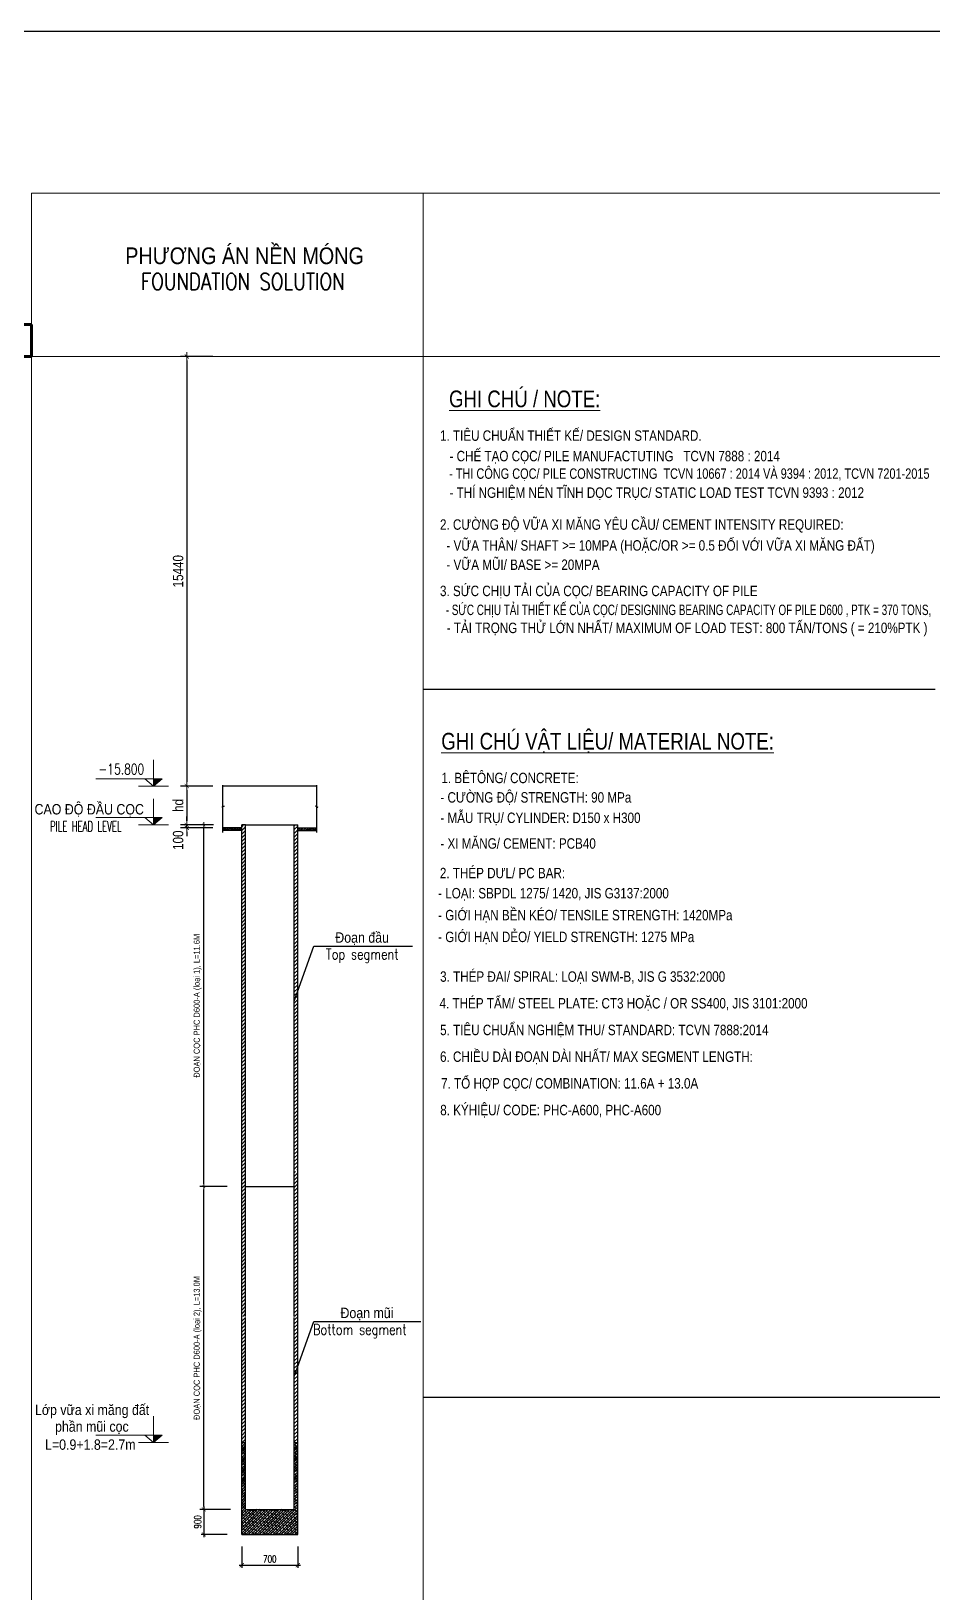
# Model space of a CAD drawing. Header units: millimetres. Extents: x -2123450 to -961021, y -260876 to 649159.
# Drawn here: x -1499377 to -1466968, y -104146 to -48019 of the extents above; entities that cross this region are included whole.
import ezdxf
from ezdxf.enums import TextEntityAlignment as Align

# ---------------------------------------------------------------- set-up
doc = ezdxf.new("R2010")
doc.units = ezdxf.units.MM
doc.header["$LTSCALE"] = 1000
doc.header["$MEASUREMENT"] = 0
doc.header["$PDMODE"] = 66
doc.layers.get('0').update_dxf_attribs({"linetype": 'CONTINUOUS'})
doc.layers.get('DEFPOINTS').update_dxf_attribs({"linetype": 'CONTINUOUS'})
doc.layers.add('dim', color=7, linetype='CONTINUOUS')
doc.layers.add('TEXT', color=7, linetype='CONTINUOUS')
for name, color, linetype, lineweight in [('NDC_S_CONTINUOUS', 3, 'CONTINUOUS', 20), ('NDC_S_DIM', 1, 'CONTINUOUS', 9), ('NDC_S_ENG TEXT', 2, 'CONTINUOUS', 9), ('NDC_S_FOUNDATION NAME', 7, 'CONTINUOUS', 20), ('NDC_S_HATCH MATERIAL', 8, 'CONTINUOUS', 13), ('NDC_S_LEADER', 1, 'CONTINUOUS', 9), ('NDC_S_LEVEL', 3, 'CONTINUOUS', 20), ('NDC_S_LEVEL TEXT', 7, 'CONTINUOUS', 20), ('NDC_S_REBAR SECTION', 6, 'CONTINUOUS', 25), ('NDC_S_VN TEXT', 7, 'CONTINUOUS', 9)]:
    doc.layers.add(name, color=color, linetype=linetype, lineweight=lineweight)
doc.styles.add('NDC_ARIAL', font='arial.ttf', dxfattribs={"width": 0.8})
doc.styles.add('NDC_ROMANS', font='romans.shx', dxfattribs={"width": 0.8, "bigfont": 'vns.shx'})
doc.styles.add('ROMANS', font='romans', dxfattribs={"width": 0.75, "bigfont": 'vns'})
doc.styles.get("Standard").update_dxf_attribs({"font": 'romans.shx', "bigfont": 'vns.shx'})
doc.dimstyles.new('Copy of NDC_1-100', dxfattribs={"dimscale": 100, "dimtxt": 2.2, "dimasz": 1, "dimexe": 1.5, "dimexo": 0, "dimgap": 0.8, "dimtad": 1, "dimdec": 0, "dimlfac": 1.5, "dimdsep": 46, "dimtxsty": 'NDC_ARIAL', "dimblk": 'DIMMARK', "dimcen": 49999.938995, "dimdle": 1.5, "dimclrd": 1, "dimclre": 1, "dimclrt": 3, "dimadec": 0, "dimazin": 0, "dimtfac": 1, "dimtdec": 0, "dimtix": 1, "dimtmove": 2, "dimatfit": 3, "dimfxl": 1, "dimarcsym": 0})
doc.dimstyles.new('DIM100', dxfattribs={"dimscale": 100, "dimtxt": 2.5, "dimasz": 1.5, "dimexe": 1, "dimexo": 0, "dimgap": 1, "dimtad": 1, "dimdec": 0, "dimzin": 0, "dimdsep": 46, "dimtxsty": 'ROMANS', "dimblk": 'ARCHTICK', "dimcen": 0, "dimdle": 1, "dimclrd": 1, "dimclre": 1, "dimclrt": 2, "dimadec": 0, "dimazin": 0, "dimtfac": 1, "dimtdec": 0, "dimtix": 1, "dimtofl": 0, "dimtmove": 2, "dimatfit": 3, "dimldrblk": 'ARCHTICK', "dimfxl": 40, "dimtolj": 1, "dimtzin": 0, "dimarcsym": 0})
doc.dimstyles.new('NDC_1-100', dxfattribs={"dimscale": 100, "dimtxt": 2.2, "dimasz": 1, "dimexe": 1.5, "dimexo": 2, "dimgap": 0.8, "dimtad": 1, "dimdec": 0, "dimdsep": 46, "dimtxsty": 'NDC_ARIAL', "dimblk": 'DIMMARK', "dimcen": 49999.938995, "dimdle": 1.5, "dimclrd": 1, "dimclre": 1, "dimclrt": 3, "dimadec": 0, "dimazin": 0, "dimtfac": 1, "dimtdec": 0, "dimtix": 1, "dimtmove": 2, "dimatfit": 3, "dimfxl": 1, "dimarcsym": 0})
doc.dimstyles.new('NDC_1-150', dxfattribs={"dimscale": 150, "dimtxt": 2.5, "dimasz": 1, "dimexe": 1.5, "dimexo": 0, "dimgap": 0.8, "dimtad": 1, "dimdec": 0, "dimdsep": 46, "dimtxsty": 'NDC_ARIAL', "dimblk": 'DIMMARK', "dimcen": 49999.938995, "dimdle": 1.5, "dimclrd": 1, "dimclre": 1, "dimclrt": 3, "dimadec": 0, "dimazin": 0, "dimtfac": 1, "dimtdec": 0, "dimtix": 1, "dimtmove": 2, "dimatfit": 3, "dimfxl": 1, "dimarcsym": 0})
pattern_1 = [(45, (-1681241.78, -312321.38), (-66.29126, 66.29126), [])]
pattern_2 = [(50, (0, -218307.775), (35.86300913, -3.13760675), [3.75, -41.25]), (355, (0, -218307.775), (-6.9375667, 37.6096067), [3, -33]), (100.4514445, (2.99, -218308.037), (28.9254423, 34.47199955), [3.1870096, -35.0571056]), (46.1842, (0, -218297.775), (53.3620665, -8.275964), [5.625, -61.875]), (96.6356355, (4.447, -218298.465), (46.7330973, 48.70593), [4.7805171, -52.585688]), (351.184164, (0, -218297.775), (46.7330973, 48.70593), [4.5, -49.5]), (21, (5, -218300.275), (29.8453526, -20.13094453), [3.75, -41.25]), (326, (5, -218300.275), (12.1657666, 36.25750225), [3, -33]), (71.4514447, (7.487, -218301.953), (42.0111188, 16.12655764), [3.1870095, -35.0571056]), (37.5, (0, -218307.775), (0.60799277, 16.64469269), [0, -32.6, 0, -33.5, 0, -33.125]), (7.5, (0, -218307.775), (13.15347687, 19.7205856), [0, -19.1, 0, -31.85, 0, -12.625]), (327.5, (-11.15, -218307.775), (26.69112181, -1.12774359), [0, -12.5, 0, -39, 0, -51.75]), (317.5, (-16.15, -218307.775), (29.15930847, 5.0052491), [0, -16.25, 0, -25.9, 0, -36.75])]

# ---------------------------------------------------------------- blocks, each defined once
blk = doc.blocks.new('TRỤ DC HK4-B3')
at = {"layer": 'NDC_S_CONTINUOUS', "lineweight": 100}
blk.add_lwpolyline([(21936, -4721), (16392, -4721), (16392, -5871), (21936, -5871)], close=True, dxfattribs=at)
blk = doc.blocks.new('COT CAO DO')
at = {"layer": 'NDC_S_LEVEL'}
h = blk.add_hatch(color=256, dxfattribs=at)
h.dxf.hatch_style = 1
h.paths.add_polyline_path([(48207, 284502), (48521, 284502), (48207, 284239)])
for p, q in [((48207, 284239), (48207, 285183)), ((48521, 284502), (46132, 284502)), ((48745, 284239), (47669, 284239)), ((47893, 284502), (48207, 284239)), ((48521, 284502), (48207, 284239))]:
    blk.add_line(p, q, dxfattribs=at)
blk = doc.blocks.new('DIMMARK')
at = {"layer": 'NDC_S_DIM', "color": 1}
blk.add_line((-1.5, 0), (1, 0), dxfattribs=at)
at = {"layer": 'NDC_S_DIM', "color": 2, "const_width": 0.15}
blk.add_lwpolyline([(-0.5, -0.5), (0.5, 0.5)], dxfattribs=at)
blk = doc.blocks.new('*D1167')
at = {"layer": 'DEFPOINTS', "color": 0, "transparency": 16777216}
for p in [(-1492850, -59708), (-1493783, -75148), (-1492850, -75148)]:
    blk.add_point(p, dxfattribs=at)
at = {"layer": 'NDC_S_DIM', "color": 1, "lineweight": -2, "transparency": 16777216}
for p, q in [((-1492850, -59708), (-1494008, -59708)), ((-1493783, -59858), (-1493783, -74998)), ((-1492850, -75148), (-1494008, -75148))]:
    blk.add_line(p, q, dxfattribs=at)
at = {"layer": 'NDC_S_DIM', "color": 1, "lineweight": -2, "transparency": 16777216, "xscale": 150, "yscale": 150, "zscale": 150}
for p, rotation in [((-1493783, -59708), 90), ((-1493783, -75148), 270)]:
    blk.add_blockref('DIMMARK', p, dxfattribs=dict(at, rotation=rotation))
at = {"layer": 'NDC_S_DIM', "color": 3, "transparency": 16777216, "insert": (-1494095, -67428), "char_height": 375, "attachment_point": 5, "rotation": 90, "style": 'NDC_ARIAL'}
blk.add_mtext('15440', dxfattribs=at)
blk = doc.blocks.new('*D1168')
at = {"layer": 'DEFPOINTS', "color": 0, "transparency": 16777216}
for p in [(-1492850, -75148), (-1493783, -76548), (-1492850, -76548)]:
    blk.add_point(p, dxfattribs=at)
at = {"layer": 'NDC_S_DIM', "color": 1, "lineweight": -2, "transparency": 16777216}
for p, q in [((-1492850, -75148), (-1494008, -75148)), ((-1493783, -75298), (-1493783, -76398)), ((-1492850, -76548), (-1494008, -76548))]:
    blk.add_line(p, q, dxfattribs=at)
at = {"layer": 'NDC_S_DIM', "color": 1, "lineweight": -2, "transparency": 16777216, "xscale": 150, "yscale": 150, "zscale": 150}
for p, rotation in [((-1493783, -75148), 90), ((-1493783, -76548), 270)]:
    blk.add_blockref('DIMMARK', p, dxfattribs=dict(at, rotation=rotation))
at = {"layer": 'NDC_S_DIM', "color": 3, "transparency": 16777216, "insert": (-1494094, -75848), "char_height": 375, "attachment_point": 5, "rotation": 90, "style": 'NDC_ARIAL'}
blk.add_mtext('hd', dxfattribs=at)
blk = doc.blocks.new('*D1169')
at = {"layer": 'DEFPOINTS', "color": 0, "transparency": 16777216}
for p in [(-1493783, -76548), (-1492850, -76548), (-1492850, -76648)]:
    blk.add_point(p, dxfattribs=at)
at = {"layer": 'NDC_S_DIM', "color": 1, "lineweight": -2, "transparency": 16777216}
for p, q in [((-1493783, -76398), (-1493783, -76248)), ((-1492850, -76548), (-1494008, -76548)), ((-1492850, -76648), (-1494008, -76648)), ((-1493783, -76648), (-1493783, -76548)), ((-1493783, -76798), (-1493783, -76948))]:
    blk.add_line(p, q, dxfattribs=at)
at = {"layer": 'NDC_S_DIM', "color": 1, "lineweight": -2, "transparency": 16777216, "xscale": 150, "yscale": 150, "zscale": 150}
for p, rotation in [((-1493783, -76548), 270), ((-1493783, -76648), 90)]:
    blk.add_blockref('DIMMARK', p, dxfattribs=dict(at, rotation=rotation))
at = {"layer": 'NDC_S_DIM', "color": 3, "transparency": 16777216, "insert": (-1494095, -77097), "char_height": 375, "attachment_point": 5, "rotation": 90, "style": 'NDC_ARIAL'}
blk.add_mtext('100', dxfattribs=at)
blk = doc.blocks.new('*D1170')
at = {"layer": 'DEFPOINTS', "color": 0, "transparency": 16777216}
for p in [(-1493169, -76548), (-1492828, -76548), (-1492828, -89548)]:
    blk.add_point(p, dxfattribs=at)
at = {"layer": 'dim', "color": 1, "lineweight": -2, "transparency": 16777216}
for p, q in [((-1492828, -76548), (-1493319, -76548)), ((-1493169, -89448), (-1493169, -76648)), ((-1492828, -89548), (-1493319, -89548))]:
    blk.add_line(p, q, dxfattribs=at)
at = {"layer": 'dim', "color": 1, "lineweight": -2, "transparency": 16777216, "xscale": 100, "yscale": 100, "zscale": 100}
for p, rotation in [((-1493169, -76548), 90), ((-1493169, -89548), 270)]:
    blk.add_blockref('DIMMARK', p, dxfattribs=dict(at, rotation=rotation))
at = {"layer": 'dim', "color": 3, "transparency": 16777216, "insert": (-1493394, -83048), "char_height": 220, "attachment_point": 5, "rotation": 90, "style": 'NDC_ARIAL'}
blk.add_mtext('ĐOẠN CỌC PHC D600-A (loại 1), L=11.6M', dxfattribs=at)
blk = doc.blocks.new('*D1171')
at = {"layer": 'DEFPOINTS', "color": 0, "transparency": 16777216}
for p in [(-1493169, -89548), (-1492336, -89548), (-1492211, -101148)]:
    blk.add_point(p, dxfattribs=at)
at = {"layer": 'dim', "color": 1, "lineweight": -2, "transparency": 16777216}
for p, q in [((-1492336, -89548), (-1493319, -89548)), ((-1493169, -101048), (-1493169, -89648)), ((-1492211, -101148), (-1493319, -101148))]:
    blk.add_line(p, q, dxfattribs=at)
at = {"layer": 'dim', "color": 1, "lineweight": -2, "transparency": 16777216, "xscale": 100, "yscale": 100, "zscale": 100}
for p, rotation in [((-1493169, -89548), 90), ((-1493169, -101148), 270)]:
    blk.add_blockref('DIMMARK', p, dxfattribs=dict(at, rotation=rotation))
at = {"layer": 'dim', "color": 3, "transparency": 16777216, "insert": (-1493394, -95348), "char_height": 220, "attachment_point": 5, "rotation": 90, "style": 'NDC_ARIAL'}
blk.add_mtext('ĐOẠN CỌC PHC D600-A (loại 2), L=13.0M', dxfattribs=at)
blk = doc.blocks.new('_ArchTick')
at = {"color": 0, "linetype": 'ByBlock', "lineweight": 0, "const_width": 0.15}
blk.add_lwpolyline([(-0.5, -0.5), (0.5, 0.5)], dxfattribs=at)
blk = doc.blocks.new('*D1172')
at = {"color": 1, "lineweight": -2, "transparency": 16777216}
for p, q in [((-1492336, -101148), (-1493269, -101148)), ((-1493169, -101048), (-1493169, -102148)), ((-1492336, -102048), (-1493269, -102048))]:
    blk.add_line(p, q, dxfattribs=at)
at = {"layer": 'DEFPOINTS', "color": 0, "transparency": 16777216}
for p in [(-1492336, -101148), (-1493169, -102048), (-1492336, -102048)]:
    blk.add_point(p, dxfattribs=at)
at = {"color": 1, "lineweight": -2, "transparency": 16777216, "xscale": 150, "yscale": 150, "zscale": 150}
for p, rotation in [((-1493169, -101148), 90), ((-1493169, -102048), 270)]:
    blk.add_blockref('_ArchTick', p, dxfattribs=dict(at, rotation=rotation))
at = {"color": 2, "transparency": 16777216, "insert": (-1493394, -101598), "char_height": 250, "attachment_point": 5, "rotation": 90, "style": 'ROMANS'}
blk.add_mtext('\\A1;900', dxfattribs=at)
blk = doc.blocks.new('*D1177')
at = {"color": 1, "lineweight": -2, "transparency": 16777216}
for p, q in [((-1491807, -102478), (-1491807, -103255)), ((-1489795, -102478), (-1489795, -103255)), ((-1491907, -103155), (-1489695, -103155))]:
    blk.add_line(p, q, dxfattribs=at)
at = {"layer": 'DEFPOINTS', "color": 0, "transparency": 16777216}
for p in [(-1491807, -102478), (-1489795, -102478), (-1489795, -103155)]:
    blk.add_point(p, dxfattribs=at)
at = {"color": 1, "lineweight": -2, "transparency": 16777216, "xscale": 150, "yscale": 150, "zscale": 150, "rotation": 180}
blk.add_blockref('_ArchTick', (-1491807, -103155), dxfattribs=at)
at = {"color": 1, "lineweight": -2, "transparency": 16777216, "xscale": 150, "yscale": 150, "zscale": 150}
blk.add_blockref('_ArchTick', (-1489795, -103155), dxfattribs=at)
at = {"color": 2, "transparency": 16777216, "insert": (-1490801, -102930), "char_height": 250, "attachment_point": 5, "style": 'ROMANS'}
blk.add_mtext('\\A1;700', dxfattribs=at)

msp = doc.modelspace()

# ---------------------------------------------------------------- hatches: boundary and pattern name
h = msp.add_hatch()
h.set_pattern_fill('ANSI31', color=256, scale=750, style=0)
h.set_pattern_definition(pattern_1)
h.paths.add_polyline_path([(-1489794.93, -88969.99), (-1489817.57, -88969.99, -1), (-1489899.52, -88969.99, -1), (-1489817.57, -88969.99), (-1489794.93, -88969.99), (-1489794.93, -85253.2), (-1489919.93, -85253.2), (-1489919.93, -94211.38), (-1489794.93, -94211.38)])
h.paths.add_polyline_path([(-1491669.93, -85253.2), (-1491794.93, -85253.2), (-1491794.93, -94211.38), (-1491669.93, -94211.38)])
h.paths.add_polyline_path([(-1505851.65, -97150.71), (-1505851.65, -91750.05), (-1506391.82, -91750.05), (-1506391.82, -97150.71)], flags=9)
h.paths.add_polyline_path([(-1505784.93, -99865.34), (-1505784.93, -98783), (-1506403.15, -98783), (-1506403.15, -99865.34)], flags=9)
h.paths.add_polyline_path([(-1505784.93, -99865.34), (-1505784.93, -98783), (-1506403.15, -98783), (-1506403.15, -99865.34)], flags=9)
h.paths.add_polyline_path([(-1505851.65, -89150.71), (-1505851.65, -83750.05), (-1506391.82, -83750.05), (-1506391.82, -89150.71)], flags=9)
h.paths.add_polyline_path([(-1505851.65, -81650.71), (-1505851.65, -76250.05), (-1506391.82, -76250.05), (-1506391.82, -81650.71)], flags=9)
h.paths.add_polyline_path([(-1501161.95, -88165.99), (-1501161.95, -76469.06), (-1501780.16, -76469.06), (-1501780.16, -88165.99)], flags=9)
h.paths.add_polyline_path([(-1503780.9, -100992.88), (-1502931.65, -100992.88), (-1502931.65, -100374.66), (-1503780.9, -100374.66)], flags=9)
h.paths.add_polyline_path([(-1518004.98, -99865.34), (-1518004.98, -98783), (-1518623.2, -98783), (-1518623.2, -99865.34)], flags=9)
h.paths.add_polyline_path([(-1518004.98, -99865.34), (-1518004.98, -98783), (-1518623.2, -98783), (-1518623.2, -99865.34)], flags=9)
h.paths.add_polyline_path([(-1518071.7, -78900.71), (-1518071.7, -73500.05), (-1518611.87, -73500.05), (-1518611.87, -78900.71)], flags=9)
h.paths.add_polyline_path([(-1513283.57, -98951.32), (-1513283.57, -97868.99), (-1513901.78, -97868.99), (-1513901.78, -98951.32)], flags=9)
h.paths.add_polyline_path([(-1513382, -85415.99), (-1513382, -73719.06), (-1514000.21, -73719.06), (-1514000.21, -85415.99)], flags=9)
h.paths.add_polyline_path([(-1516000.95, -100992.88), (-1515151.7, -100992.88), (-1515151.7, -100374.66), (-1516000.95, -100374.66)], flags=9)
h.paths.add_polyline_path([(-1481951.75, -97150.71), (-1481951.75, -91750.05), (-1482491.93, -91750.05), (-1482491.93, -97150.71)], flags=9)
h.paths.add_polyline_path([(-1481885.04, -99965.34), (-1481885.04, -98883), (-1482503.25, -98883), (-1482503.25, -99965.34)], flags=9)
h.paths.add_polyline_path([(-1481951.75, -89150.71), (-1481951.75, -83750.05), (-1482491.93, -83750.05), (-1482491.93, -89150.71)], flags=9)
h.paths.add_polyline_path([(-1481951.75, -81650.71), (-1481951.75, -76250.05), (-1482491.93, -76250.05), (-1482491.93, -81650.71)], flags=9)
h.paths.add_polyline_path([(-1477262.06, -87841.22), (-1477262.06, -76493.82), (-1477880.27, -76493.82), (-1477880.27, -87841.22)], flags=9)
h.paths.add_polyline_path([(-1479879.57, -101192.88), (-1479030.32, -101192.88), (-1479030.32, -100574.66), (-1479879.57, -100574.66)], flags=9)
h.paths.add_polyline_path([(-1493223.49, -99965.34), (-1493223.49, -98883), (-1493841.71, -98883), (-1493841.71, -99965.34)], flags=9)
h.paths.add_polyline_path([(-1488600.51, -85265.99), (-1488600.51, -73569.06), (-1489218.72, -73569.06), (-1489218.72, -85265.99)], flags=9)
h.paths.add_polyline_path([(-1491218.02, -101192.88), (-1490368.77, -101192.88), (-1490368.77, -100574.66), (-1491218.02, -100574.66)], flags=9)
h.paths.add_polyline_path([(-1488502.08, -98901.32), (-1488502.08, -97818.99), (-1489120.29, -97818.99), (-1489120.29, -98901.32)], flags=9)
h.paths.add_polyline_path([(-1501063.52, -98951.32), (-1501063.52, -97868.99), (-1501681.73, -97868.99), (-1501681.73, -98951.32)], flags=9)
h.paths.add_polyline_path([(-1518071.7, -87900.71), (-1518071.7, -82500.05), (-1518611.87, -82500.05), (-1518611.87, -87900.71)], flags=9)
h.paths.add_polyline_path([(-1518071.7, -96900.71), (-1518071.7, -91500.05), (-1518611.87, -91500.05), (-1518611.87, -96900.71)], flags=9)
h.paths.add_polyline_path([(-1477163.63, -98901.32), (-1477163.63, -97818.99), (-1477781.84, -97818.99), (-1477781.84, -98901.32)], flags=9)
h.paths.add_polyline_path([(-1493290.2, -78900.71), (-1493290.2, -73500.05), (-1493830.38, -73500.05), (-1493830.38, -78900.71)], flags=9)
h.paths.add_polyline_path([(-1493290.2, -87900.71), (-1493290.2, -82500.05), (-1493830.38, -82500.05), (-1493830.38, -87900.71)], flags=9)
h.paths.add_polyline_path([(-1493290.2, -96900.71), (-1493290.2, -91500.05), (-1493830.38, -91500.05), (-1493830.38, -96900.71)], flags=9)
h.paths.add_polyline_path([(-1476947.65, -95100.86), (-1472051.47, -95100.86), (-1472051.47, -93907.14), (-1476947.65, -93907.14)], flags=9)
h.paths.add_polyline_path([(-1476488.36, -95701.52), (-1472691.91, -95701.52), (-1472691.91, -95083.31), (-1476488.36, -95083.31)], flags=9)
h.paths.add_polyline_path([(-1500847.54, -95400.86), (-1495951.36, -95400.86), (-1495951.36, -94207.14), (-1500847.54, -94207.14)], flags=9)
h.paths.add_polyline_path([(-1500610.37, -96001.52), (-1496813.92, -96001.52), (-1496813.92, -95383.31), (-1500610.37, -95383.31)], flags=9)
h.paths.add_polyline_path([(-1486863.22, -98625.89), (-1484942.89, -98625.89), (-1484942.89, -98007.68), (-1486863.22, -98007.68)], flags=9)
h.paths.add_polyline_path([(-1487816.99, -99811.61), (-1484432.48, -99811.61), (-1484432.48, -98617.69), (-1487816.99, -98617.69)], flags=9)
h.paths.add_polyline_path([(-1474922.14, -66953.47), (-1473467.78, -66953.47), (-1473467.78, -66335.25), (-1474922.14, -66335.25)], flags=9)
h.paths.add_polyline_path([(-1476744.21, -67549.07), (-1472891.89, -67549.07), (-1472891.89, -66930.85), (-1476744.21, -66930.85)], flags=9)
h.paths.add_polyline_path([(-1494004.21, -102764.76), (-1487686.4, -102764.76), (-1487686.4, -101570.83), (-1494004.21, -101570.83)], flags=9)
h.paths.add_polyline_path([(-1488303.33, -89573.19), (-1483407.15, -89573.19), (-1483407.15, -88379.26), (-1488303.33, -88379.26)], flags=9)
h.paths.add_polyline_path([(-1488286.1, -95100.86), (-1483389.92, -95100.86), (-1483389.92, -93907.14), (-1488286.1, -93907.14)], flags=9)
h.paths.add_polyline_path([(-1487826.81, -95701.52), (-1484030.36, -95701.52), (-1484030.36, -95083.31), (-1487826.81, -95083.31)], flags=9)
h.paths.add_polyline_path([(-1487003.89, -62159.79), (-1485456.21, -62159.79), (-1485456.21, -61541.58), (-1487003.89, -61541.58)], flags=9)
h.paths.add_polyline_path([(-1487967.9, -63345.51), (-1483827.86, -63345.51), (-1483827.86, -62151.58), (-1487967.9, -62151.58)], flags=9)
h.paths.add_polyline_path([(-1495259.21, -60900.8), (-1493466.78, -60900.8), (-1493466.78, -60282.59), (-1495259.21, -60282.59)], flags=9)
h.paths.add_polyline_path([(-1495450.98, -62098.37), (-1493367.76, -62098.37), (-1493367.76, -60904.65), (-1495450.98, -60904.65)], flags=9)
h.paths.add_polyline_path([(-1482665.76, -102764.76), (-1476347.95, -102764.76), (-1476347.95, -101570.83), (-1482665.76, -101570.83)], flags=9)
h.paths.add_polyline_path([(-1476964.87, -89573.19), (-1472068.69, -89573.19), (-1472068.69, -88379.26), (-1476964.87, -88379.26)], flags=9)
h.paths.add_polyline_path([(-1475524.77, -98625.89), (-1473604.44, -98625.89), (-1473604.44, -98007.68), (-1475524.77, -98007.68)], flags=9)
h.paths.add_polyline_path([(-1476478.54, -99811.61), (-1473094.02, -99811.61), (-1473094.02, -98617.69), (-1476478.54, -98617.69)], flags=9)
h.paths.add_polyline_path([(-1475665.44, -62159.79), (-1474117.76, -62159.79), (-1474117.76, -61541.58), (-1475665.44, -61541.58)], flags=9)
h.paths.add_polyline_path([(-1476629.45, -63345.51), (-1472489.4, -63345.51), (-1472489.4, -62151.58), (-1476629.45, -62151.58)], flags=9)
h.paths.add_polyline_path([(-1499703.63, -66953.47), (-1498249.27, -66953.47), (-1498249.27, -66335.25), (-1499703.63, -66335.25)], flags=9)
h.paths.add_polyline_path([(-1500644.1, -67549.07), (-1496791.79, -67549.07), (-1496791.79, -66930.85), (-1500644.1, -66930.85)], flags=9)
h.paths.add_polyline_path([(-1518785.7, -102764.76), (-1512467.9, -102764.76), (-1512467.9, -101570.83), (-1518785.7, -101570.83)], flags=9)
h.paths.add_polyline_path([(-1513084.82, -89573.19), (-1508188.64, -89573.19), (-1508188.64, -88379.26), (-1513084.82, -88379.26)], flags=9)
h.paths.add_polyline_path([(-1513067.59, -95400.86), (-1508171.41, -95400.86), (-1508171.41, -94207.14), (-1513067.59, -94207.14)], flags=9)
h.paths.add_polyline_path([(-1512830.42, -96001.52), (-1509033.97, -96001.52), (-1509033.97, -95383.31), (-1512830.42, -95383.31)], flags=9)
h.paths.add_polyline_path([(-1511644.71, -98425.89), (-1509724.38, -98425.89), (-1509724.38, -97807.68), (-1511644.71, -97807.68)], flags=9)
h.paths.add_polyline_path([(-1512598.48, -99611.61), (-1509213.97, -99611.61), (-1509213.97, -98417.69), (-1512598.48, -98417.69)], flags=9)
h.paths.add_polyline_path([(-1511785.38, -62159.79), (-1510237.7, -62159.79), (-1510237.7, -61541.58), (-1511785.38, -61541.58)], flags=9)
h.paths.add_polyline_path([(-1512749.39, -63345.51), (-1508609.35, -63345.51), (-1508609.35, -62151.58), (-1512749.39, -62151.58)], flags=9)
h.paths.add_polyline_path([(-1520040.7, -60900.8), (-1518248.27, -60900.8), (-1518248.27, -60282.59), (-1520040.7, -60282.59)], flags=9)
h.paths.add_polyline_path([(-1520232.47, -62098.37), (-1518149.25, -62098.37), (-1518149.25, -60904.65), (-1520232.47, -60904.65)], flags=9)
h.paths.add_polyline_path([(-1506565.65, -102764.76), (-1500247.84, -102764.76), (-1500247.84, -101570.83), (-1506565.65, -101570.83)], flags=9)
h.paths.add_polyline_path([(-1500864.77, -89573.19), (-1495968.59, -89573.19), (-1495968.59, -88379.26), (-1500864.77, -88379.26)], flags=9)
h.paths.add_polyline_path([(-1499424.66, -98425.89), (-1497504.33, -98425.89), (-1497504.33, -97807.68), (-1499424.66, -97807.68)], flags=9)
h.paths.add_polyline_path([(-1500378.43, -99611.61), (-1496993.92, -99611.61), (-1496993.92, -98417.69), (-1500378.43, -98417.69)], flags=9)
h.paths.add_polyline_path([(-1499565.33, -62159.79), (-1498017.65, -62159.79), (-1498017.65, -61541.58), (-1499565.33, -61541.58)], flags=9)
h.paths.add_polyline_path([(-1500529.34, -63345.51), (-1496389.3, -63345.51), (-1496389.3, -62151.58), (-1500529.34, -62151.58)], flags=9)
h = msp.add_hatch()
h.set_pattern_fill('ANSI31', color=256, scale=750, style=0)
h.set_pattern_definition(pattern_1)
h.paths.add_polyline_path([(-1489794.93, -76548.47), (-1489919.93, -76548.47), (-1489919.93, -85211.38), (-1489794.93, -85211.38)])
h.paths.add_polyline_path([(-1491669.93, -76548.47), (-1491794.93, -76548.47), (-1491794.93, -85211.38), (-1491669.93, -85211.38)])
h = msp.add_hatch()
h.set_pattern_fill('ANSI31', color=256, scale=750, style=0)
h.set_pattern_definition(pattern_1)
h.paths.add_polyline_path([(-1489794.93, -94253.2), (-1489919.93, -94253.2), (-1489919.93, -100148.47), (-1489794.93, -100148.47)])
h.paths.add_polyline_path([(-1491669.93, -94253.2), (-1491794.93, -94253.2), (-1491806.73, -100148.47), (-1491669.93, -100148.47)])
h = msp.add_hatch()
h.set_pattern_fill('ANSI38', color=256, scale=550, style=0)
h.set_pattern_definition([(45, (-1681241.78, -318368.47), (-48.613591, 48.613591), []), (135, (-1681241.78, -318368.47), (-145.840774, 48.613591), [171.875, -103.125])])
h.paths.add_polyline_path([(-1491669.93, -98748.47), (-1491806.73, -98748.47), (-1491806.73, -102048.47), (-1489794.93, -102048.47), (-1489794.93, -98748.47), (-1489919.93, -98748.47), (-1489919.93, -101148.47), (-1491669.93, -101148.47)])
at = {"layer": 'NDC_S_HATCH MATERIAL'}
h = msp.add_hatch(dxfattribs=at)
h.set_pattern_fill('AR-CONC', color=256, scale=5)
h.set_pattern_definition(pattern_2)
h.paths.add_polyline_path([(-1491806.73, -76648.47), (-1492483.1, -76648.47), (-1492483.1, -76748.47), (-1491806.73, -76748.47)])
h = msp.add_hatch(dxfattribs=at)
h.set_pattern_fill('AR-CONC', color=256, scale=5)
h.set_pattern_definition(pattern_2)
h.paths.add_polyline_path([(-1489783.14, -76648.47), (-1489106.77, -76648.47), (-1489106.77, -76748.47), (-1489783.14, -76748.47)])

# ---------------------------------------------------------------- linework, layer by layer
for p, q in [((-1485291.88, -71670.75), (-1466881.82, -71670.75)), ((-1489106.77, -75148.47), (-1492483.1, -75148.47)), ((-1491806.73, -76648.47), (-1492483.1, -76648.47)), ((-1491806.73, -76748.47), (-1492483.1, -76748.47)), ((-1491806.73, -102048.47), (-1491806.73, -76548.47)), ((-1491669.93, -76548.47), (-1491806.73, -76548.47)), ((-1491669.93, -87136.91), (-1491669.93, -76548.47)), ((-1491669.93, -76548.47), (-1489919.93, -76548.47)), ((-1489919.93, -87136.91), (-1489919.93, -76548.47)), ((-1489919.93, -76548.47), (-1489794.93, -76548.47)), ((-1489794.93, -102048.47), (-1489794.93, -76548.47)), ((-1489783.14, -76648.47), (-1489106.77, -76648.47)), ((-1489783.14, -76748.47), (-1489106.77, -76748.47)), ((-1491669.93, -94211.38), (-1491669.93, -87136.91)), ((-1489919.93, -94211.38), (-1489919.93, -87136.91)), ((-1491669.93, -89548.47), (-1489919.93, -89548.47)), ((-1491669.93, -101148.47), (-1491669.93, -94253.2)), ((-1489919.93, -101148.47), (-1489919.93, -94253.2)), ((-1485291.88, -97115.4), (-1414434.86, -97115.4)), ((-1491806.73, -98748.47), (-1491669.93, -98748.47)), ((-1489919.93, -98748.47), (-1489794.93, -98748.47)), ((-1491669.93, -101148.47), (-1489919.93, -101148.47)), ((-1491806.73, -102048.47), (-1489794.93, -102048.47))]:
    msp.add_line(p, q)
at = {"layer": 'DEFPOINTS'}
msp.add_lwpolyline([(-1527984.86, -48018.96), (-1401834.86, -48018.96), (-1401834.86, -137118.96), (-1527984.86, -137118.96)], close=True, dxfattribs=at)
at = {"layer": 'NDC_S_CONTINUOUS'}
for p, q in [((-1499370.29, -134568.96), (-1499370.29, -53837.68)), ((-1414434.86, -53837.68), (-1499370.29, -53837.68)), ((-1485291.88, -53837.68), (-1485291.88, -105419.62)), ((-1489794.93, -59708.47), (-1499370.29, -59708.47)), ((-1414434.86, -59708.47), (-1489794.93, -59708.47))]:
    msp.add_line(p, q, dxfattribs=at)
at = {"layer": 'NDC_S_REBAR SECTION', "color": 1}
for p, q in [((-1492483.1, -75870.35), (-1492483.1, -75118.16)), ((-1489106.77, -75870.35), (-1489106.77, -75118.16)), ((-1492438.35, -75870.35), (-1492521.32, -75914.23)), ((-1492483.1, -75914.23), (-1492521.32, -75914.23)), ((-1492483.1, -75870.35), (-1492438.35, -75870.35)), ((-1492483.1, -76813.77), (-1492483.1, -75914.23)), ((-1489106.77, -75870.35), (-1489151.52, -75870.35)), ((-1489151.52, -75870.35), (-1489068.55, -75914.23)), ((-1489106.77, -76813.77), (-1489106.77, -75914.23)), ((-1489106.77, -75914.23), (-1489068.55, -75914.23))]:
    msp.add_line(p, q, dxfattribs=at)

# ---------------------------------------------------------------- block references
at = {"layer": 'NDC_S_DIM', "lineweight": 100}
for p in [(-1543188.97, -359387.14), (-1543188.97, -360787.15), (-1543188.97, -382987.15)]:
    msp.add_blockref('COT CAO DO', p, dxfattribs=at)
at = {"layer": 'NDC_S_FOUNDATION NAME', "color": 3}
msp.add_blockref('TRỤ DC HK4-B3', (-1521305.94, -53837.68), dxfattribs=at)

# ---------------------------------------------------------------- texts
at = {"layer": 'NDC_S_ENG TEXT', "style": 'NDC_ROMANS', "width": 0.8}
msp.add_text('FOUNDATION SOLUTION', height=600, dxfattribs=at).set_placement((-1491770.1, -57318.25), align=Align.CENTER)
for s, p in [('Top segment', (-1488781.59, -81378.85)), ('Bottom segment', (-1489250.05, -94871.58))]:
    msp.add_text(s, height=375, dxfattribs=at).set_placement(p)
at = {"layer": 'NDC_S_FOUNDATION NAME', "style": 'NDC_ARIAL', "width": 0.85}
msp.add_text('PHƯƠNG ÁN NỀN MÓNG', height=600, dxfattribs=at).set_placement((-1491706.89, -56003.87), align=Align.MIDDLE)
for s, p in [('CAO ĐỘ ĐẦU CỌC', (-1499257.57, -76171.29)), ('Đoạn đầu', (-1488446.19, -80781.16)), ('Đoạn mũi', (-1488260.07, -94273.89)), ('Lớp vữa xi măng đất', (-1499240.75, -97757.61)), ('phần mũi cọc', (-1498520.75, -98357.61)), ('L=0.9+1.8=2.7m', (-1498880.75, -99007.61))]:
    msp.add_text(s, height=375, dxfattribs=at).set_placement(p)
at = {"layer": 'NDC_S_LEVEL TEXT', "style": 'NDC_ROMANS', "width": 0.75}
msp.add_text('-15.800', height=375, dxfattribs=at).set_placement((-1496135.76, -74730.68), align=Align.CENTER)
at = {"layer": 'NDC_S_VN TEXT', "style": 'NDC_ARIAL', "width": 0.8}
for s, p in [('%%UGHI CHÚ / NOTE:', (-1484357.83, -61533.8)), ('%%UGHI CHÚ VẬT LIỆU/ MATERIAL NOTE:', (-1484636.86, -73838.68))]:
    msp.add_text(s, height=600, dxfattribs=at).set_placement(p)
at = {"layer": 'NDC_S_VN TEXT', "lineweight": 70, "style": 'NDC_ARIAL'}
for s, width, p in [('   1. TIÊU CHUẨN THIẾT KẾ/ DESIGN STANDARD.', 0.8, (-1485032.26, -62740.58)), ('  - CHẾ TẠO CỌC/ PILE MANUFACTUTING   TCVN 7888 : 2014', 0.8, (-1484572.74, -63477.01)), ('  - THI CÔNG CỌC/ PILE CONSTRUCTING  TCVN 10667 : 2014 VÀ 9394 : 2012, TCVN 7201-2015', 0.75, (-1484572.74, -64107.13)), ('  - THÍ NGHIỆM NÉN TĨNH DỌC TRỤC/ STATIC LOAD TEST TCVN 9393 : 2012', 0.8, (-1484572.74, -64790.74)), ('   2. CƯỜNG ĐỘ VỮA XI MĂNG YÊU CẦU/ CEMENT INTENSITY REQUIRED:', 0.8, (-1485032.26, -65937.68)), ('  - VỮA THÂN/ SHAFT >= 10MPA (HOẶC/OR >= 0.5 ĐỐI VỚI VỮA XI MĂNG ĐẤT)', 0.8, (-1484683.66, -66688.41)), ('  - VỮA MŨI/ BASE >= 20MPA', 0.8, (-1484683.66, -67381.83)), ('   3. SỨC CHỊU TẢI CỦA CỌC/ BEARING CAPACITY OF PILE', 0.8, (-1485032.26, -68323.8)), ('  - SỨC CHỊU TẢI THIẾT KẾ CỦA CỌC/ DESIGNING BEARING CAPACITY OF PILE D600 , PTK = 370 TONS,', 0.68, (-1484673.94, -69004.21)), ('  - TẢI TRỌNG THỬ LỚN NHẤT/ MAXIMUM OF LOAD TEST: 800 TẤN/TONS ( = 210%%%PTK )', 0.8, (-1484673.94, -69652.51)), ('1. BÊTÔNG/ CONCRETE:', 0.8, (-1484630.97, -75045.45)), ('- CƯỜNG ĐỘ/ STRENGTH: 90 MPa', 0.8, (-1484668.58, -75744.26)), ('- MẪU TRỤ/ CYLINDER: D150 x H300', 0.8, (-1484668.58, -76478.17)), ('- XI MĂNG/ CEMENT: PCB40', 0.8, (-1484668.58, -77401.74)), ('2. THÉP DƯL/ PC BAR:', 0.8, (-1484686.56, -78464.35)), ('- LOẠI: SBPDL 1275/ 1420, JIS G3137:2000', 0.8, (-1484749.2, -79188.07)), ('- GIỚI HẠN BỀN KÉO/ TENSILE STRENGTH: 1420MPa', 0.8, (-1484749.2, -79976.21)), ('- GIỚI HẠN DẺO/ YIELD STRENGTH: 1275 MPa', 0.8, (-1484749.2, -80758.6)), ('3. THÉP ĐAI/ SPIRAL: LOẠI SWM-B, JIS G 3532:2000', 0.8, (-1484677.69, -82185.13)), ('4. THÉP TẤM/ STEEL PLATE: CT3 HOẶC / OR SS400, JIS 3101:2000', 0.8, (-1484698.16, -83144.66)), ('5. TIÊU CHUẨN NGHIỆM THU/ STANDARD: TCVN 7888:2014', 0.8, (-1484678.04, -84104.19)), ('6. CHIỀU DÀI ĐOẠN DÀI NHẤT/ MAX SEGMENT LENGTH:', 0.8, (-1484680.76, -85063.71)), ('7. TỔ HỢP CỌC/ COMBINATION: 11.6A + 13.0A', 0.8, (-1484642.59, -86023.24)), ('8. KÝHIỆU/ CODE: PHC-A600, PHC-A600', 0.8, (-1484673.94, -86982.77))]:
    msp.add_text(s, height=375, dxfattribs=dict(at, width=width)).set_placement(p)
at = {"layer": 'TEXT', "color": 3, "linetype": 'Continuous', "ltscale": 0.8, "width": 0.6}
msp.add_text('PILE HEAD LEVEL', height=375, dxfattribs=at).set_placement((-1497416.82, -76597.87), align=Align.MIDDLE_CENTER)

# ---------------------------------------------------------------- dimensions: what is measured, and where the dimension line sits
dim = msp.add_linear_dim(base=(-1493169.32, -102048.47), p1=(-1492335.77, -101148.47), p2=(-1492335.77, -102048.47), angle=90, dimstyle='DIM100')
dim.commit()
dim.dimension.update_dxf_attribs({"geometry": '*D1172', "text_midpoint": (-1493394.32, -101598.47)})
dim = msp.add_linear_dim(base=(-1489794.93, -103154.92), p1=(-1491806.73, -102477.61), p2=(-1489794.93, -102477.61), text='700', dimstyle='DIM100')
dim.commit()
dim.dimension.update_dxf_attribs({"geometry": '*D1177', "text_midpoint": (-1490800.83, -102929.92)})
at = {"layer": 'dim'}
for base, p1, p2, text, picture, middle in [((-1493169.32, -76548.47), (-1492827.54, -89548.47), (-1492827.54, -76548.47), 'ĐOẠN CỌC PHC D600-A (loại 1), L=11.6M', '*D1170', (-1493393.61, -83048.47)), ((-1493169.32, -89548.47), (-1492210.77, -101148.47), (-1492335.77, -89548.47), 'ĐOẠN CỌC PHC D600-A (loại 2), L=13.0M', '*D1171', (-1493393.61, -95348.47))]:
    dim = msp.add_linear_dim(base=base, p1=p1, p2=p2, angle=90, text=text, dimstyle='Copy of NDC_1-100', dxfattribs=at)
    dim.commit()
    dim.dimension.update_dxf_attribs({"geometry": picture, "text_midpoint": middle})
at = {"layer": 'NDC_S_DIM', "color": 1}
dim = msp.add_linear_dim(base=(-1493783.44, -75148.47), p1=(-1492850.03, -59708.47), p2=(-1492850.03, -75148.47), angle=90, dimstyle='NDC_1-150', dxfattribs=at)
dim.commit()
dim.dimension.update_dxf_attribs({"geometry": '*D1167', "text_midpoint": (-1494094.9, -67428.47)})
dim = msp.add_linear_dim(base=(-1493783.44, -76548.47), p1=(-1492850.03, -75148.47), p2=(-1492850.03, -76548.47), angle=90, text='hd', dimstyle='NDC_1-150', dxfattribs=at)
dim.commit()
dim.dimension.update_dxf_attribs({"geometry": '*D1168', "text_midpoint": (-1494094.01, -75848.47)})
dim = msp.add_linear_dim(base=(-1493783.44, -76548.47), p1=(-1492850.03, -76648.47), p2=(-1492850.03, -76548.47), angle=90, dimstyle='NDC_1-150', dxfattribs=at)
dim.commit()
dim.dimension.update_dxf_attribs({"geometry": '*D1169', "text_midpoint": (-1494094.9, -77097.45), "dimtype": 160})

# ---------------------------------------------------------------- leaders
at = {"layer": 'NDC_S_LEADER'}
for points in [[(-1489919.93, -82882.38), (-1489211.87, -80900.05), (-1485670.65, -80900.05)], [(-1489919.93, -96375.11), (-1489211.87, -94392.78), (-1485366.45, -94392.78)]]:
    msp.add_leader(points, dimstyle='NDC_1-100', override={"dimscale": 1, "dimasz": 200, "dimfxl": 150}, dxfattribs=at)

doc.saveas('drawing.dxf')
